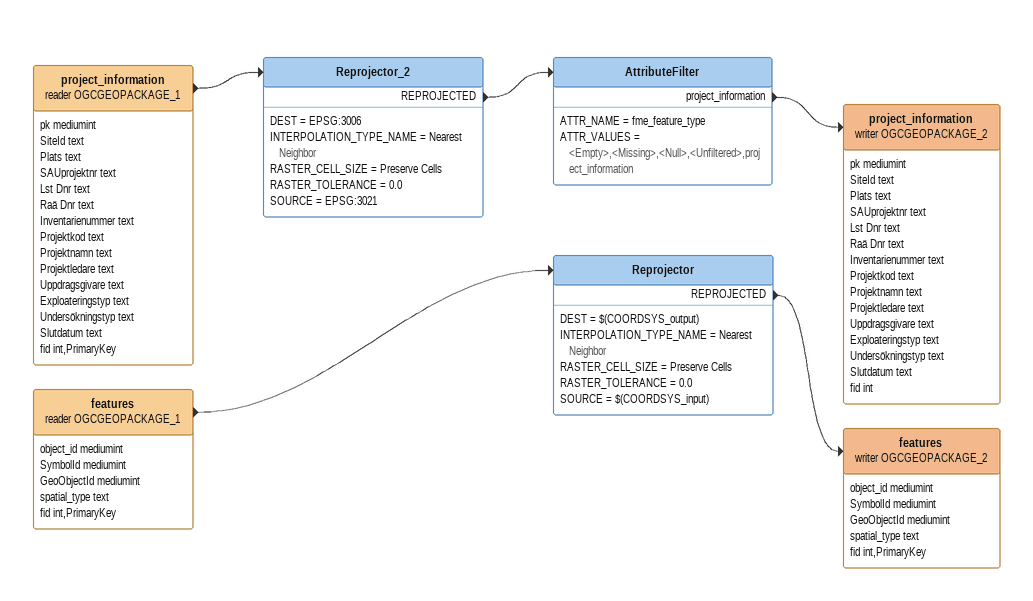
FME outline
project_information (reader OGCGEOPACKAGE_1)
    attributes: pk mediumint, SiteId text, Plats text, SAUprojektnr text, Lst Dnr text, Raä Dnr text, Inventarienummer text, Projektkod text, Projektnamn text, Projektledare text, Uppdragsgivare text, Exploateringstyp text, Undersökningstyp text, Slutdatum text, fid int,PrimaryKey
    -> Reprojector_2
Reprojector_2
    DEST = EPSG:3006
    INTERPOLATION_TYPE_NAME = Nearest Neighbor
    RASTER_CELL_SIZE = Preserve Cells
    RASTER_TOLERANCE = 0.0
    SOURCE = EPSG:3021
    REPROJECTED -> AttributeFilter
AttributeFilter
    ATTR_NAME = fme_feature_type
    ATTR_VALUES = <Empty>,<Missing>,<Null>,<Unfiltered>,project_information
    project_information -> project_information (writer OGCGEOPACKAGE_2)
project_information (writer OGCGEOPACKAGE_2)
    attributes: pk mediumint, SiteId text, Plats text, SAUprojektnr text, Lst Dnr text, Raä Dnr text, Inventarienummer text, Projektkod text, Projektnamn text, Projektledare text, Uppdragsgivare text, Exploateringstyp text, Undersökningstyp text, Slutdatum text, fid int
features (reader OGCGEOPACKAGE_1)
    attributes: object_id mediumint, SymbolId mediumint, GeoObjectId mediumint, spatial_type text, fid int,PrimaryKey
    -> Reprojector
Reprojector
    DEST = $(COORDSYS_output)
    INTERPOLATION_TYPE_NAME = Nearest Neighbor
    RASTER_CELL_SIZE = Preserve Cells
    RASTER_TOLERANCE = 0.0
    SOURCE = $(COORDSYS_input)
    REPROJECTED -> features (writer OGCGEOPACKAGE_2)
features (writer OGCGEOPACKAGE_2)
    attributes: object_id mediumint, SymbolId mediumint, GeoObjectId mediumint, spatial_type text, fid int,PrimaryKey
